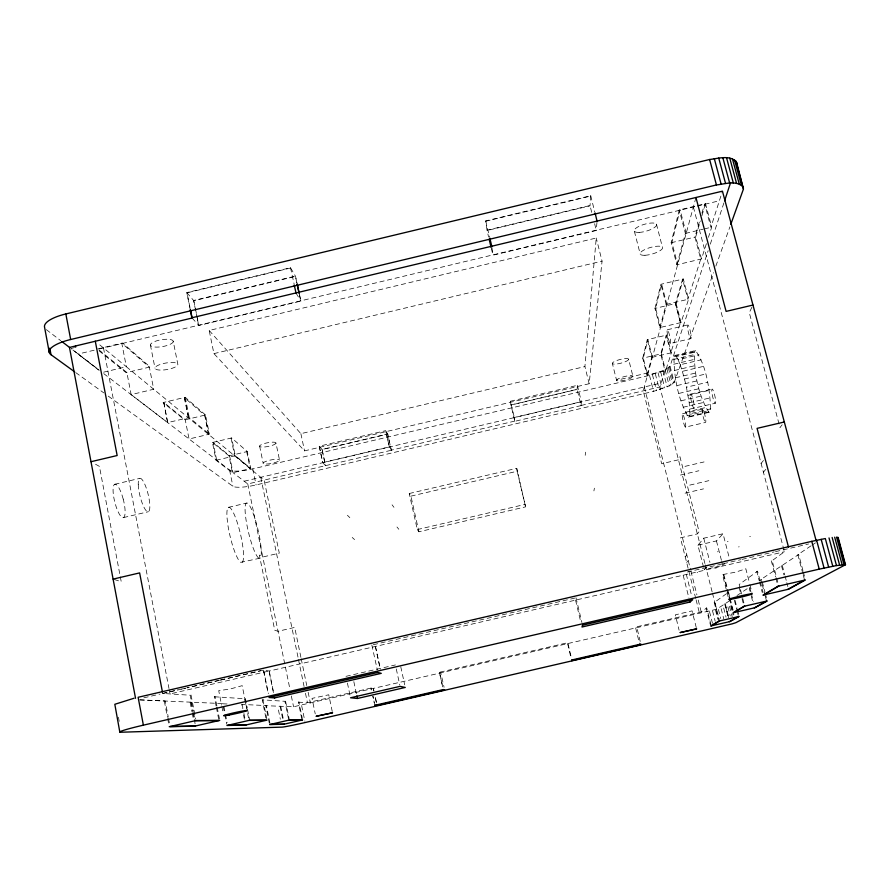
<?xml version="1.0" encoding="UTF-8"?>
<svg xmlns="http://www.w3.org/2000/svg" width="890" height="890" viewBox="0 0 890 890"><rect width="100%" height="100%" fill="white"/><g stroke="black" fill="none" stroke-linecap="round" stroke-linejoin="round"><path stroke-width="0.67" stroke-dasharray="4.45 3.34" d="M710.721 408.877C709.497 389.164 706.983 366.914 695.557 350.56L674.887 355.433L673.952 356.445C673.919 377.026 677.98 399.365 688.393 417.176L708.963 412.348L710.109 411.647L710.721 408.877L689.917 413.761L689.416 416.509L688.393 417.176M510.437 401.245L577.388 385.326L577.098 389.453L510.96 405.05L510.426 401.123L514.32 417.588M590.738 195.733L590.026 205.835L487.041 230.51L485.718 220.909L590.738 195.733L594.72 211.92M491.358 248.41L492.949 255.185L596.244 230.499L597.056 221.165M589.158 383.735L584.919 366.569L596.244 238.019L209.183 330.457L213.923 353.619L304.536 450.863L589.158 383.735L602.063 261.115L596.244 238.019M585.208 455.302L585.576 452.176M708.963 412.348C697.994 394.893 693.933 372.142 694.5 351.595L695.557 350.56M593.908 490.902L594.386 488.198M704.902 563.515L659.89 386.928L665.03 370.83L660.703 353.931L666.198 335.196L670.76 352.93L680.416 322.703L675.454 303.579L682.608 279.137L687.881 299.34L700.73 259.123L694.934 237.085L699.596 221.143M642.714 358.18L647.264 339.668L666.81 335.052L671.372 352.785L665.62 370.696L646.997 375.079L642.714 358.18L661.292 353.797L666.81 335.052M654.962 308.43L660.914 284.299L683.309 278.971L688.582 299.174L681.073 322.547L659.879 327.565L654.962 308.43L676.122 303.423L683.309 278.971M706.404 243.682L701.498 258.934L676.89 264.786L671.149 242.748L679.226 209.951L705.481 203.677L711.711 227.15L708.44 237.319M646.997 375.079L651.792 357.413L647.264 339.668M659.879 327.565L666.132 304.502L660.914 284.299M676.89 264.786L685.389 233.425L679.226 209.951M695.947 197.513L643.248 390.855L661.682 463.734L678.469 459.807L679.949 456.726L699.084 531.697L697.36 533.911L680.416 537.849L695.758 598.514M701.932 213.177L704.658 203.877L710.888 227.339L722.068 192.374M701.498 258.934L695.702 236.907L700.385 220.954M701.954 215.636L705.481 203.677M103.752 373.633L229.576 470.02A19.936 4.216 -11.2 0 0 252.771 468.885L649.5 375.38L665.142 369.839L670.07 366.191L708.14 250.713M710.309 244.149L724.149 202.163M108.269 396.128L232.891 486.274A19.969 4.005 -11.3 0 0 256.086 484.928L653.56 391.378L669.258 385.937L674.231 382.4L713.513 272.651M715.849 266.121L729.878 226.928M751.917 307.228L749.291 312.679L780.007 427.534L782.165 424.764M685.222 556.851L686.802 554.904M761.095 463.423L763.475 460.497M703.5 567.13L697.927 545.225L703.756 538.205L723.036 533.733L729.6 559.187M686.646 562.458L688.237 560.578M763.409 472.178L765.812 469.353M729.8 600.65L716.561 609.272L440.817 672.84L444.077 687.291M683.164 575.252L688.927 598.069M697.927 545.225L716.45 540.92L723.036 533.733M706.771 567.108L704.157 569.7L722.736 565.406L724.694 563.626M640.221 641.434L636.673 626.794L701.242 611.942L706.727 607.97L710.943 624.58M729.822 597.312L728.521 592.206L714.815 602.118L719.276 619.596M759.96 580.436L757.546 571.202L739.156 584.508L740.135 588.335M693.366 207.003L784.435 551.755L772.164 560.633L778.839 586.065M736.987 595.555L749.024 587.467L750.014 591.294M802.947 570.557L798.675 554.492L760.917 579.49L761.907 583.306M811.024 545.826L797.829 554.692L802.802 573.438M812.125 545.092L815.418 542.878M759.47 580.769L761.64 579.312M74.504 347.523L71.044 348.569L98.99 369.973M190.282 309.82L186.778 292.588L290.485 267.723L295.547 276.378L296.949 282.887M290.652 268.001L187 292.843L190.226 308.741M485.762 221.221L590.715 196.056M186.778 292.588L193.82 300.742L295.547 276.378M97.766 348.925L122.575 342.995L150.099 366.958L126.102 372.676L99.124 350.871M94.151 350.215L78.131 354.042L98.623 370.062M99.48 348.936L695.958 206.38M697.259 206.068L719.376 200.784M192.118 318.019L198.848 325.484L300.887 301.098L299.474 294.59M103.618 372.176L126.358 366.747L264.141 480.099L279.293 553.146L262.784 557.007L259.346 555.104L274.754 630.231L278.047 631.277L294.701 627.406L300.92 657.41M685.389 233.425L703.1 229.197M704.39 228.897L711.711 227.15M671.149 242.748L695.702 236.907M213.923 353.619L602.063 261.115M98.846 349.803L126.858 372.498L131.153 394.615L153.703 389.253L149.353 367.136L121.774 343.195L126.358 366.747L98.356 343.729M205.523 414.985L185.22 397.296L163.07 402.558L184.586 419.947L205.523 414.985L209.406 434.175L189.069 438.993L185.231 419.802L163.76 402.391L167.643 422.583L189.281 417.566L209.406 434.175M666.132 304.502L688.582 299.174M667.344 329.756L687.859 324.906M212.465 442.486L231.656 437.958L247.264 451.541L250.758 468.496L232.468 472.801L216.07 460.275L212.465 442.486L229.008 455.858L232.468 472.801M670.348 343.451A7.009 0.957 77.5 0 0 668.946 333.16A7.009 0.957 77.5 0 0 667.255 333.205A7.009 0.957 77.5 0 0 670.348 343.451L690.829 338.612A7.009 1.068 77.6 0 0 689.539 328.288A7.009 1.068 77.6 0 0 687.67 328.377A7.009 1.068 77.6 0 0 690.829 338.612M209.183 330.457L300.876 433.664L584.919 366.569M229.008 455.858L247.264 451.541M114.766 484.271L139.741 478.375M216.07 460.275L235.294 455.736L250.758 468.496M651.792 357.413L671.372 352.785M673.952 356.445L694.5 351.595M674.887 355.433L676.3 356.534L697.081 351.628M673.541 359.471L693.977 354.654M676.3 356.534L678.102 359.705L698.984 354.776M216.671 460.13L213.066 442.352L229.576 455.724L233.035 472.668L247.765 483.96L325.484 465.659L322.725 462.589L319.21 446.213L385.704 430.66L389.353 447.025L391.389 450.385L387.662 433.997L322.013 449.472L325.484 465.659L391.322 450.273M673.685 364.266L694.022 359.471M678.102 359.705L680.16 364.755L701.142 359.816M319.21 446.213L322.102 449.572L387.717 434.109L385.648 430.549L389.353 447.025M648.154 372.832L616.581 380.275L612.32 363.265M674.364 370.507L694.623 365.734M680.16 364.755L682.341 371.353L703.378 366.391M675.521 377.772L695.724 373.01M322.725 462.589L389.286 446.914M244.183 481.212L661.136 383.012M682.341 371.353L684.488 379.018L705.559 374.056M514.787 421.092L391.255 450.173L387.784 434.22M581.07 405.484L659.89 386.928M581.059 405.606L514.809 421.326L514.309 417.477L581.404 401.668L581.048 405.729L577.109 389.33L510.949 404.928L514.798 421.204M677.079 385.57L697.259 380.82M123.521 517.568L148.43 511.705M689.917 413.761L689.216 402.814L686.435 387.217L707.517 382.255M678.948 393.413L699.128 388.674M690.829 394.081L712.189 389.052M688.048 395.338L709.096 390.387M680.995 400.811L701.209 396.061M228.441 507.345L246.419 503.117M689.216 402.814L710.209 397.875M683.097 407.264L703.378 402.503M689.85 409.1L715.26 403.259A7.287 1.157 77.2 0 0 714.047 392.846A7.287 1.157 77.2 0 0 711.889 392.368A7.287 1.157 77.2 0 0 715.26 403.259M685.122 412.359L705.481 407.587M682.497 413.828L702.555 409.122M686.924 415.752L707.383 410.946M689.416 416.509L710.109 411.647M685.411 427.133A6.831 0.923 77 0 0 684.121 417.477A6.831 0.923 77 0 0 682.341 416.843A6.831 0.923 77 0 0 685.411 427.133L705.447 422.439A6.831 1.024 77 0 0 704.257 412.76A6.831 1.024 77 0 0 702.31 412.159A6.831 1.024 77 0 0 705.447 422.439M409.244 493.516L516.734 468.318L525.59 506.866L418.901 531.786L417.299 529.572L409.244 493.516L410.924 496.142L418.901 531.786M410.924 496.142L517.168 471.244L516.734 468.318M242.191 562.358A28.413 5.295 76.7 0 0 242.191 542.577A28.413 5.295 76.7 0 0 233.814 513.575L231.756 509.77A28.413 5.295 76.7 0 0 227.006 517.324L227.673 523.565A28.413 5.295 76.7 0 0 240.778 562.346L260.125 558.163A28.424 4.928 76.7 0 0 254.084 515.933A28.424 4.928 76.7 0 0 245.495 515.711A28.424 4.928 76.7 0 0 258.79 558.13L260.125 558.163M684.966 466.382L704.046 461.932M417.299 529.572L525.256 504.352M680.461 475.06L698.873 470.754M689.75 485.117L708.863 480.656M685.066 493.16L703.523 488.855M727.341 541.721L728.065 541.554M749.714 536.525L750.437 536.359M162.703 693.455L176.131 690.34L162.703 693.455L190.204 695.223L193.33 711.332M219.107 680.361L186.878 687.848L219.207 680.383M220.442 680.049L260.726 670.693M717.429 551.822L718.108 551.667M738.522 546.938L739.201 546.772M143.869 697.816L160.011 694.078M220.553 680.071L263.596 670.103L269.214 671.038L784.435 551.755M373.299 644.716L575.975 597.813M721.912 564.038L685.823 572.315L691.664 595.866M723.247 563.726L740.658 559.688M742.004 559.387L774.144 551.945M775.49 551.633L808.621 543.968M697.104 572.537L697.704 572.404M715.571 568.265L716.161 568.132M139.875 699.896L223.357 703.623M216.103 706.026L214.279 696.759L215.057 696.581L216.882 705.848M757.546 571.202L756.756 571.391L759.159 580.625M345.999 676.344L395.416 664.941M269.926 723.081L266.377 705.559L242.136 704.468L241.468 704.624L242.236 708.462M727.831 592.362L728.521 592.206M269.314 723.225L265.765 705.703L293.567 706.782L440.861 672.862M301.755 718.786L298.328 702.143L298.918 702.01L302.344 718.653M706.727 607.97L706.137 608.104L710.354 624.713M298.328 702.143L307.439 702.722L371.152 688.037L371.72 690.696L371.152 688.037M442.664 686.891L439.415 672.273L567.776 642.714L571.558 658.644M728.165 596.856L722.457 574.606L735.696 572.148L745.82 568.766L749.569 583.217M139.808 699.863L165.184 701.009L168.266 717.118M222.645 703.79L228.018 704.035M214.279 696.759L244.65 698.706L246.552 708.195M114.265 579.479L121.229 581.693L99.424 466.393L93.406 463.056M75.717 372.587L103.785 392.879M46.358 329.656L60.709 340.659M72.847 349.959L99.335 370.251M131.153 394.615L167.643 422.583L163.76 402.391M352.206 537.471L354.565 539.585M347.411 515.277L349.826 517.646M396.973 527.002L398.809 529.25M392.067 504.819L393.959 507.311M296.07 293.155L300.887 301.098M803.303 571.903L805.083 578.589M803.158 574.773L804.226 578.789M782.288 565.484L784.713 574.718M785.069 576.041L786.46 581.326M786.805 582.639L787.85 586.599M781.487 565.673L783.923 574.907M686.212 233.225L680.049 209.762L671.917 242.57L677.657 264.608M771.307 560.822L775.524 576.898M775.869 578.233L777.281 583.584M762.307 581.86L764.966 592.039M765.289 593.319L766.946 599.682M762.24 584.574L764.899 594.754M765.233 596.033L766.223 599.849M760.305 581.76L763.053 592.317M759.504 581.949L762.252 592.506M656.453 224.135L662.427 247.209M749.914 584.53L751.95 592.406M676.122 303.423L681.073 322.547M749.714 587.311L751.038 592.417M751.36 593.686L753.352 601.34M751.338 596.4L752.996 602.775M666.832 304.336L661.615 284.132L655.63 308.274L660.536 327.409M740.469 589.603L742.438 597.235M742.761 598.514L744.085 603.598M739.078 587.222L740.725 593.585M742.038 598.681L743.35 603.765M735.029 600.305L737.109 608.371M737.454 609.717L738.834 615.09M734.406 600.45L737.165 611.207M737.51 612.554L738.199 615.235M716.45 540.92L721.412 560.255M721.745 561.534L722.736 565.406M730.156 598.581L733.104 610.062M723.826 574.562L730.189 599.359M670.07 366.191L674.231 382.4M731.513 605.556L733.872 614.768M723.292 574.629L729.144 597.468M729.466 598.736L732.414 610.217M669.425 367.014L673.574 383.19M730.712 605.89L733.071 615.079M634.381 231.311L640.277 254.306M668.368 367.904L672.506 384.057M729.5 606.312L732.192 616.803M666.922 368.861L671.06 384.981M727.898 606.824L730.245 615.98M661.292 353.797L665.62 370.696M725.272 603.687L728.865 617.749M665.142 369.839L669.258 385.937M725.951 607.403L728.621 617.849M724.671 603.832L728.265 617.883M663.039 370.841L667.144 386.905M723.692 608.037L726.029 617.159M675.454 303.579L680.361 322.903M703.756 538.205L709.92 562.324M660.658 371.842L664.763 387.884M721.167 608.716L723.826 619.129M658.066 372.81L662.16 388.83M718.43 609.428L720.755 618.528M652.403 357.268L647.875 339.524L643.292 358.047L647.586 374.946M705.247 564.861L712.111 591.783M712.445 593.129L716.561 609.272M714.181 602.263L718.642 619.74M655.307 373.733L659.39 389.742M715.538 610.162L717.852 619.251M652.426 374.59L656.509 390.599M712.545 610.885L715.193 621.276M649.5 375.38L653.56 391.378M709.508 611.608L712.478 623.3M644.304 386.983L690.573 569.789M690.907 571.113L696.903 594.82M698.238 600.082L701.242 611.942M696.102 599.86L699.473 613.21M591.661 212.332L590.048 205.523L486.997 230.21L488.588 237.007M594.631 223.713L596.244 230.499M628.663 359.415A8.433 1.891 -14.6 0 1 616.036 364.066A8.433 1.891 -14.6 0 1 616.781 360.506A8.433 1.891 -14.6 0 1 628.663 359.415L632.946 376.414A8.455 1.802 -14.5 0 1 620.285 380.998A8.455 1.802 -14.5 0 1 621.064 377.594A8.455 1.802 -14.5 0 1 632.946 376.414M696.269 627.595L692.064 610.874L675.332 614.845L679.092 630.187M577.388 385.326L581.393 401.802M635.649 627.928L639.51 643.67M485.718 220.909L489.567 237.085M575.986 597.735L581.927 622.522M575.552 600.082L580.681 621.643M684.488 379.018L686.435 387.217M567.609 643.615L571.024 658.066M517.168 471.244L525.59 506.866M439.46 672.295L442.708 686.902M400.756 666.744L404.705 684.855M396.284 668.957L399.788 685.022M375.48 646.452L380.119 667.956M296.793 282.62L295.391 276.111L193.597 300.497L197.046 317.43M299.329 294.334L300.731 300.842M375.369 646.407L380.297 669.269M290.485 267.723L294.078 283.888M371.831 644.983L377.293 669.825M322.102 449.572L325.584 465.759M319.299 446.324L322.814 462.689M374.857 705.314L372.866 696.013L374.223 702.655M353.831 681.651L356.579 694.589M300.876 433.664L304.536 450.863M347.423 683.042L350.26 696.436M275.989 443.198A8.366 1.869 -11.3 0 1 263.218 447.069A8.366 1.869 -11.3 0 1 264.185 443.587A8.366 1.869 -11.3 0 1 275.989 443.198L279.56 460.219A8.377 1.769 -11.4 0 1 266.755 464.046A8.377 1.769 -11.4 0 1 267.757 460.731A8.377 1.769 -11.4 0 1 279.56 460.219M332.248 711.488L328.744 694.779L312.023 698.394L315.238 713.88M259.602 446.057L263.151 463.134M301.198 658.756L306.75 685.523M308.14 692.209L310.365 702.911M260.748 477.307L298.183 658.033M298.462 659.39L304.069 686.479M305.47 693.243L307.439 702.722M252.771 468.885L256.086 484.928M301.643 705.625L304.87 721.234M246.697 451.675L250.19 468.63L235.294 455.736L231.656 437.958M247.765 483.96L289.962 689.26M291.341 696.002L293.567 706.782M285.545 701.142L289.128 718.664M231.055 438.091L234.693 455.88M288.516 718.797L284.922 701.287L262.238 699.829L266.11 719.009M280.706 706.204L283.576 720.288M280.116 706.348L282.987 720.433M229.576 470.02L232.891 486.274M278.47 709.986L280.35 719.22M193.82 300.742L198.848 325.484M269.214 671.038L273.597 692.553M197.313 318.731L198.637 325.239M273.419 692.542L269.036 671.015L170.023 693.922L169.234 689.839M263.596 670.103L268.368 693.61M263.674 671.383L268.19 693.599M262.906 699.673L266.789 718.853M204.878 415.141L208.761 434.331M208.538 434.376L204.667 415.196L184.308 397.519L188.357 417.788M185.22 397.296L189.281 417.566M245.362 698.539L247.264 708.028M247.531 709.386L249.434 718.875M173.25 341.426A11.57 3.482 -9.6 0 1 156.139 347.111A11.57 3.482 -9.6 0 1 156.106 341.015A11.57 3.482 -9.6 0 1 173.25 341.426L177.878 364.488A11.592 3.304 -9.8 0 1 160.69 370.095A11.592 3.304 -9.8 0 1 160.723 364.288A11.592 3.304 -9.8 0 1 177.878 364.488M184.53 397.463L188.591 417.733M246.942 709.263L242.202 685.656L230.054 689.06L218.718 690.64L221.577 705.136M247.643 713.613L248.722 719.042M242.136 704.468L242.903 708.307M243.927 713.424L245.206 719.81M243.515 714.859L244.539 719.966M223.891 706.337L225.226 713.113M225.504 714.47L227.106 722.602M223.179 706.504L224.525 713.279M224.792 714.637L226.661 724.126M150.41 344.986L154.994 368.137M221.844 706.449L223.145 713.035M217.149 707.172L219.496 719.076M216.37 707.35L218.706 719.254M191.038 695.023L195.733 719.187M193.586 712.668L194.632 718.041M190.905 702.165L192.707 711.433M192.963 712.756L193.987 718.041M194.243 719.365L195.277 724.66M190.126 702.344L191.929 711.611M192.184 712.935L193.208 718.23M103.485 347.979L168.978 688.482M168.522 718.464L169.545 723.837M164.35 701.198L167.431 717.307M167.687 718.653L168.966 725.372M118.437 717.229L119.204 721.323M491.947 247.565L492.949 255.185M185.532 688.159L177.477 690.028L185.576 688.159M373.399 688.415L373.889 691.029L373.399 688.415M123.232 499.157L121.975 494.951A17.233 4.45 75.9 0 0 114.22 484.661A17.233 4.45 75.9 0 0 114.966 502.772L116.256 507.066A17.233 4.45 75.9 0 0 123.977 517.212A17.233 4.45 75.9 0 0 123.232 499.157M376.503 702.855L375.091 696.292L376.426 702.844M639.087 232.39A11.67 3.56 -16.1 0 0 656.62 225.048A11.67 3.56 -16.1 0 0 640.489 225.66A11.67 3.56 -16.1 0 0 639.087 232.39M644.972 255.274A11.692 3.382 -15.9 0 0 662.594 248.076A11.692 3.382 -15.9 0 0 646.452 248.844A11.692 3.382 -15.9 0 0 644.972 255.274M690.629 397.374A7.276 1.046 77.1 0 0 693.922 408.265A7.276 1.046 77.1 0 0 692.598 397.886A7.276 1.046 77.1 0 0 690.629 397.374M138.262 484.661A17.244 4.15 76 0 0 147.306 511.639A17.244 4.15 76 0 0 146.572 488.888A17.244 4.15 76 0 0 138.262 484.661"/><path stroke-width="1.33" d="M816.163 540.797L722.446 191.172L191.895 317.774L190.282 309.82M582.549 625.136L581.971 627.016L690.028 602.029M724.582 200.851L730.634 182.472M730.812 224.313L743.439 189.047L736.631 162.447C730.657 154.426 718.041 158.565 709.619 159.499L65.838 313.947A31.806 10.146 -8.2 0 0 44.578 327.275L49.262 352.462M845.5 564.727L735.908 622.666L732.259 623.834L305.136 722.535A20.526 0.723 -12.6 0 1 281.963 727.13L121.229 732.225A33.264 1.791 -12.2 0 1 143.379 725.161L819.223 569.133L836.478 565.573L845.5 564.727L838.124 537.46M689.939 602.096L692.743 599.693L582.527 625.192M711.277 625.859L719.61 620.942M733.76 612.609L744.741 606.146M763.742 594.954L778.839 586.065M729.255 621.721L738.555 616.581M754.319 607.881L766.557 601.117M787.739 589.425L804.582 580.124M134.045 698.25L114.821 704.29L119.805 732.058M74.593 371.775L51.019 354.721A31.895 9.656 -8.5 0 1 70.666 339.513L716.439 184.953C724.827 184.063 737.243 179.758 743.406 187.467M61.811 341.504L69.531 347.423L192.118 318.019L190.505 310.076M90.991 461.71L117.157 455.524L95.286 341.182M752.973 305.048L726.106 311.4L695.947 197.513M113.097 579.112L139.63 572.904L162.447 692.097M784.312 421.993L757.067 428.368L788.529 547.205M832.784 566.251L825.33 538.55L811.78 541.343L138.128 697.282L143.379 725.161M377.849 672.44L268.98 697.515L274.699 697.938M274.521 697.927L381.276 673.341L377.738 672.406M357.413 698.472L405.273 687.447L400.077 686.357L350.549 697.782L357.413 698.472L356.857 695.891M443.298 689.561L374.79 705.314L377.06 705.481L444.666 689.917L443.253 689.55M170.068 726.518L195.533 725.984M227.64 725.317L246.23 724.927M270.204 724.427L284.366 724.137M195.155 720.722L218.973 720.577M249 720.399L266.377 720.288M288.783 720.144L302.022 720.066M735.897 161.001L743.439 189.047M837.679 537.182L845.088 564.538M734.495 159.788L741.292 184.953M836.533 537.082L843.954 564.527M732.437 158.843L739.256 184.074M834.675 537.171L842.118 564.694M729.767 158.175L736.597 183.474M832.15 537.449L839.604 565.05M726.552 157.819L733.382 183.162M829.013 537.916L836.478 565.573M722.847 157.775L729.678 183.162M718.731 158.042L725.55 183.462M821.17 539.34L828.623 567.086M714.292 158.62L721.111 184.063M816.62 540.274L824.062 568.054M709.619 159.499L716.439 184.953M811.78 541.343L819.223 569.133M595.076 212.921L597.056 221.165M489.845 238.119L491.781 246.341M489.177 239.31L491.08 247.398M297.227 284.188L299.196 293.288M297.082 283.921L299.04 293.032M294.201 284.945L296.07 293.155M65.838 313.947L70.666 339.513M69.465 347.356L135.547 698.327M49.795 348.124L51.019 354.721M75.472 345.921L75.661 347.167M736.631 162.447L736.698 164.105M571.881 659.946L571.647 660.692L639.832 644.983L640.911 644.06L571.87 659.968M718.986 621.087L710.676 625.993L729.856 621.576L739.178 616.436L718.986 621.087M744.007 606.312L733.071 612.776L754.998 607.714L767.28 600.95L744.007 606.312M777.982 586.265L762.941 595.143L788.54 589.236L805.439 579.924L777.982 586.265M680.216 632.556L696.603 628.874L680.216 632.556M316.273 716.261L332.515 712.779L316.273 716.261M195.989 720.533L169.234 726.707L194.754 726.162L219.752 720.399L195.989 720.533M249.712 720.232L226.928 725.484L245.562 725.083L267.045 720.132L249.712 720.232M289.406 720.01L269.581 724.571L283.776 724.271L302.611 719.932L289.406 720.01M731.213 599.215L729.655 599.437A12.16 0.623 -13.4 0 1 740.981 595.855A12.16 0.623 -13.4 0 1 751.082 594.386A12.16 0.623 -13.4 0 1 731.213 599.215M229.064 715.037A12.059 0.612 -12.4 0 0 247.197 710.565A12.059 0.612 -12.4 0 0 230.043 713.736A12.059 0.612 -12.4 0 0 229.064 715.037"/></g></svg>
